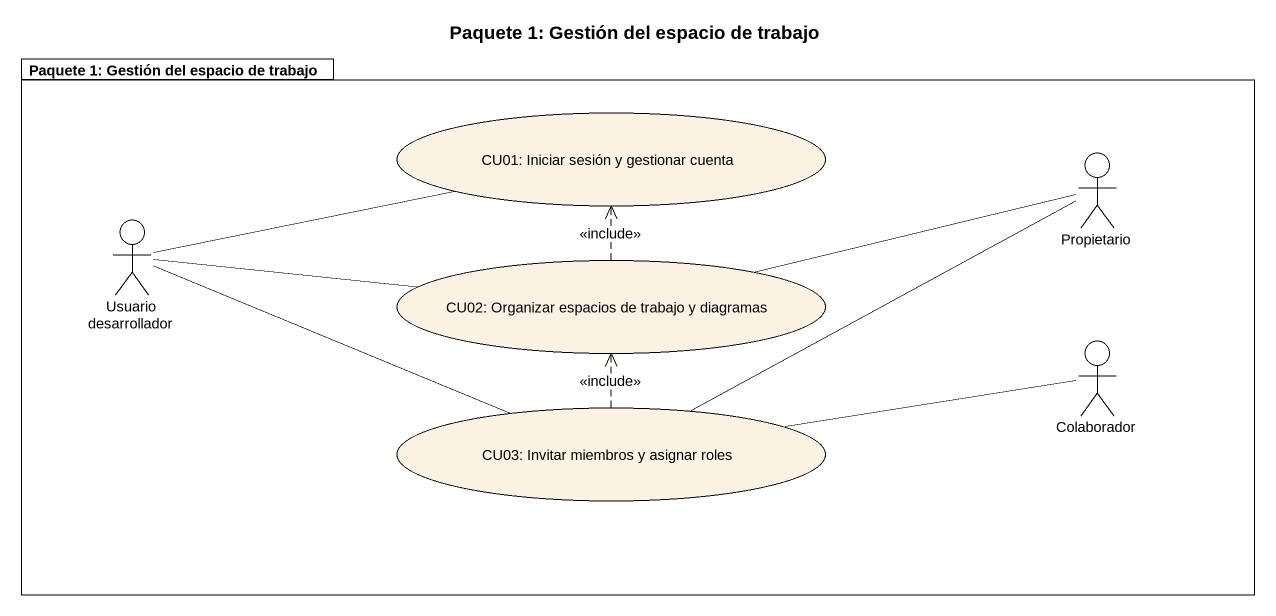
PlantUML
@startuml
title Paquete 1: Gestión del espacio de trabajo
package "Paquete 1: Gestión del espacio de trabajo" as Paquete_1_Gestión_del {
  usecase "CU01: Iniciar sesión y gestionar cuenta" as CU01_Iniciar_sesión_y
  actor Propietario
  actor "Usuario desarrollador" as Usuario_desarrollador
  usecase "CU02: Organizar espacios de trabajo y diagramas" as CU02_Organizar_espacios_de
  actor Colaborador
  usecase "CU03: Invitar miembros y asignar roles" as CU03_Invitar_miembros_y
}
Propietario -left- CU02_Organizar_espacios_de
Propietario -left- CU03_Invitar_miembros_y
Usuario_desarrollador -right- CU01_Iniciar_sesión_y
Usuario_desarrollador -right- CU02_Organizar_espacios_de
Usuario_desarrollador -right- CU03_Invitar_miembros_y
CU02_Organizar_espacios_de .up.> CU01_Iniciar_sesión_y : <<include>>
Colaborador -left- CU03_Invitar_miembros_y
CU03_Invitar_miembros_y .up.> CU02_Organizar_espacios_de : <<include>>
@enduml
